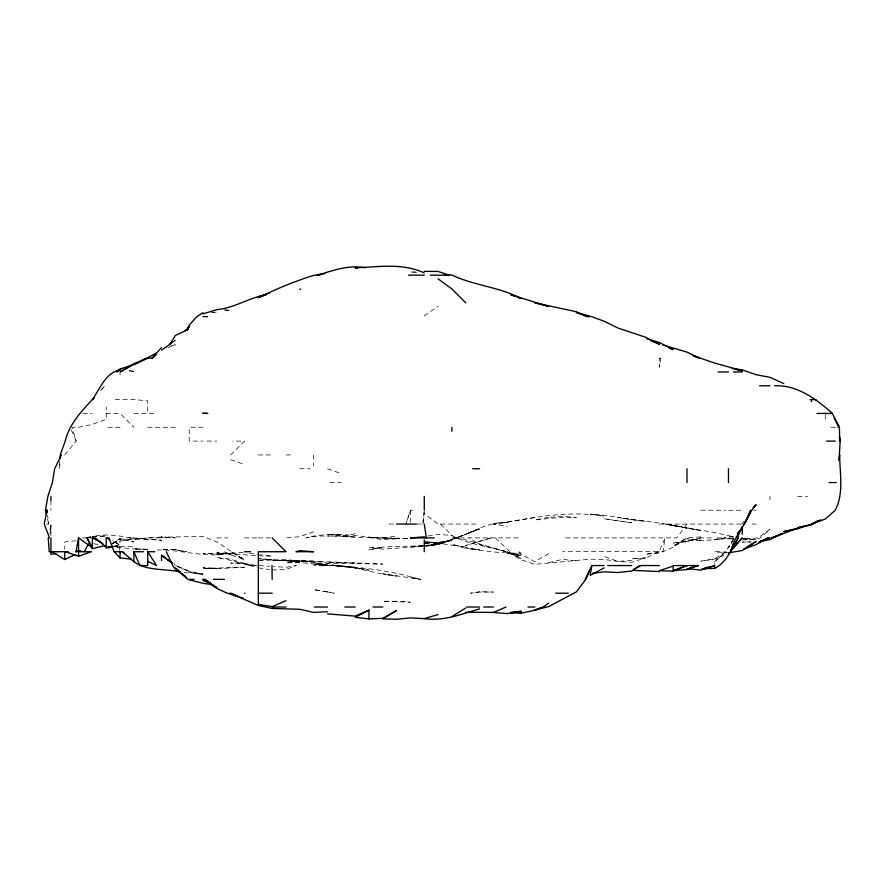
<?xml version="1.0" encoding="UTF-8"?>
<svg xmlns="http://www.w3.org/2000/svg" width="885" height="885" viewBox="0 0 885 885"><rect width="100%" height="100%" fill="white"/><g stroke="black" fill="none" stroke-linecap="round" stroke-linejoin="round"><path stroke-width="0.66" stroke-dasharray="4.42 3.32" d="M59.815 461.207L59.317 468.751L60.457 461.207M119.674 550.415L120.05 538.589L133.878 542.04L120.05 538.899L113.136 542.085M416.669 524.064L422.908 524.064L424.136 511.486M49.925 534.075L50.213 531.531M422.908 524.064L424.269 511.353M741.962 524.064L743.61 521.221M733.422 539.009L728.477 548.014L734.373 537.892M733.632 539.031L725.324 551.72L714.649 561.732L714.649 564.276M686.992 524.064L676.826 537.892L565.836 537.892M64.738 454.923L76.165 441.095L72.017 427.267L78.566 427.267L92.394 424.413L106.222 419.236L106.222 406.801M100.492 390.716L104.994 385.783L100.492 390.694M230.675 454.923L244.503 441.095L232.799 441.095M714.649 561.732L725.999 551.72L714.649 558.822L700.82 561.145L714.649 559.088L727.216 554.121M173.261 341.831L175.363 340.194L173.383 341.566M424.269 315.901L438.086 306.188M112.605 543.755L120.05 538.589M112.605 543.899L120.05 538.899C138.668 540.337 156.944 535.237 175.363 537.881L161.535 537.206L203.019 536.41L216.847 541.919L244.503 560.183L230.675 551.72L244.503 559.309L230.675 555.006L224.58 551.72L230.675 554.486L216.847 552.638L230.675 553.39C205.762 558.302 181.392 549.519 156.512 549.961M548.711 553.667L534.883 561.665L521.055 554.342L519.119 551.72M711.452 537.892L700.82 537.892L686.992 541.742L673.164 543.091L686.992 540.735L673.164 545.901L686.992 537.892L673.164 547.218L662.942 551.72L659.336 551.72L645.508 558.136L631.68 558.844L645.508 557.871L631.68 562.252L617.852 561.433L604.024 559.409L590.195 559.209L534.883 564.309L521.055 559.718L507.227 551.72L479.57 544.507L469.603 537.892M167.818 347.661L175.363 344.807L171.59 345.559M112.517 542.981C128.004 537.903 145.361 539.053 161.535 540.248L129.376 537.892L147.707 538.511M313.644 531.763L299.816 536.708L285.988 537.892M87.715 537.892L91.232 536.885L88.887 537.56M423.008 545.735L410.441 546.864C434.823 546.687 457.6 538.224 479.57 528.511L465.742 534.12C479.006 528.511 492.392 521.696 507.227 522.46L493.399 524.064L507.227 526.332M548.711 562.594L562.539 559.386L576.367 560.913M113.767 546.565L120.05 545.215L112.273 540.082M700.82 537.892L686.992 540.857L700.82 540.127L686.992 538.777L700.82 540.436L714.649 539.85L725.722 537.892L714.649 537.892M659.336 551.72L645.508 554.298L659.336 553.003L662.942 551.72L665.011 537.892L659.336 551.289L562.539 551.72M355.128 533.655C339.198 538.545 322.328 533.655 306.354 537.892L313.644 536.067L327.472 534.319L341.3 535.171L327.472 534.54C350.604 533.522 373.47 538.843 396.613 538.843C378.216 536.73 359.62 538.854 341.3 536.122L355.128 536.432L327.472 535.956M507.227 522.272C538.976 516.265 571.81 510.767 604.024 516.132L590.195 514.185C608.902 514.439 626.912 520.137 645.508 521.298L617.852 517.504C645.696 520.944 673.374 524.628 700.82 530.757L664.701 524.064L714.649 532.516L733.543 536.841M412.598 510.236L410.441 510.612L405.894 524.064L410.441 510.236L410.441 522.714M534.883 517.592L493.399 524.064M428.03 536.022L438.086 534.44L451.914 535.37C473.254 547.66 499.66 545.857 521.055 558.512L507.227 551.72M86.088 537.505L91.133 536.752M113.767 546.122L120.05 545.215L111.986 540.945M424.269 546.388C443.894 545.182 461.339 535.425 479.57 529.075L438.086 544.43L425.519 545.746M424.269 545.602L438.086 543.655M725.722 537.892L714.649 539.396L733.942 538.534L728.477 538.921L733.499 538.545L728.477 537.892L733.499 538.268M211.825 312.693L216.847 312.029L211.825 312.261M382.785 537.892L396.613 536.067M92.394 536.553L106.222 536.011L92.394 536.564C106.222 533.301 120.227 535.845 133.878 538.578M76.055 540.724L64.738 542.007L64.738 549.286M700.82 536.885L685.466 537.892M424.269 545.879L438.086 544.773L451.914 539.773L438.086 544.109L451.914 539.927L438.086 543.689L451.914 540.348L438.086 542.992L425.519 543.324M631.68 560.504L617.852 561.433L604.024 556.355M424.269 543.357L451.914 540.702L438.086 542.992L424.269 542.262M733.499 538.423L728.477 538.722L733.499 538.799M243.242 552.417L216.847 553.91L203.019 553.446L216.847 554.054L230.675 553.39L216.847 554.275C235.355 552.616 253.674 556.599 272.16 556.057L259.593 554.762M415.463 271.806L410.441 272.082L416.724 272.48M742.305 540.027L756.133 539.408L760.237 537.892L769.961 529.296L758.102 537.892L742.305 538.987M423.008 545.658L382.785 547.019L368.956 549.917L382.785 547.417L368.956 547.516L382.785 549.12L423.008 546.432M258.332 560.183L285.988 559.597L299.816 561.024L272.16 560.448C309.075 560.614 345.947 562.628 382.785 564.099L313.644 563.048L299.816 560.78L285.988 560.725L313.644 564.132L327.472 564.862L313.644 562.506C331.82 566.975 350.726 566.135 368.956 570.194L341.3 565.592L320.226 565.548M751.1 541.764L742.305 542.118L750.602 542.14M272.16 569.995L285.988 569.464L296.409 565.548L285.988 567.274L273.421 566.566M259.593 560.15L272.16 559.829L258.332 558.225C283.731 563.236 310.181 556.51 335.116 565.548C356.091 566.411 375.815 574.21 396.613 576.102L382.785 573.801L420.884 579.365L410.441 577.44L419.601 579.365C385.207 568.646 349.398 566.101 313.644 564.497L327.472 565.57L313.644 565.548M120.05 546.62L133.878 546.31M115.161 399.611L133.878 399.611L147.707 400.772L147.707 413.439M82.88 413.439L92.007 413.439M106.222 413.439L120.05 413.439L133.878 427.267M133.878 413.439L156.214 413.439M120.05 427.267L106.996 427.267L106.222 426.592M147.707 427.267L175.363 427.267M203.019 427.267L190.408 427.267L189.191 428.163L189.191 441.095L203.019 441.095M830.86 427.267L837.431 427.267M207.123 441.095L216.847 441.095M258.332 454.923L272.16 454.923M285.988 454.923L290.778 454.923M299.816 468.751L310.303 468.751M329.983 482.579L341.3 482.579M797.617 496.408L807.618 496.408M700.82 510.236L725.368 510.236M728.477 510.236L742.305 510.236M753.766 510.236L756.133 510.236M46.451 524.064L48.664 524.064L47.591 515.258M389.046 524.064L396.613 524.064M476.053 524.064L438.086 524.064L424.269 513.588M659.336 524.064L742.305 524.064M752.173 524.064L756.133 524.064M82.493 537.892L88.423 537.892M89.042 537.892L91.653 537.892M147.707 537.892L159.499 537.892M216.847 537.892L227.755 537.892M244.503 537.892L256.617 537.892M258.332 537.892L271.197 537.892M518.3 537.892L455.753 537.892L451.914 537.007L465.742 539.817L521.055 556.278L507.227 552.55L521.055 555.205L507.227 553.556L521.055 553.125C502.547 553.446 483.907 551.311 465.742 547.749L479.57 549.884L465.742 548.434L451.914 544.441L465.742 547.03L425.519 541.476M341.3 562.904L327.472 562.174L355.128 563.015M727.216 552.229L714.649 551.72L727.216 552.76M743.555 539.042L756.133 539.618L742.305 538.423M341.3 566.566L355.128 567.241L332.849 565.548L355.128 567.716M224.392 310.049L230.675 310.403L224.392 309.805M257.07 565.415L244.503 564.663L255.09 565.548L244.503 563.125L230.675 563.07L244.503 563.557L230.675 559.198L216.847 557.561L230.675 560.327L257.192 567.506M425.519 542.35L438.086 543.235L424.269 541.288M259.139 565.548L269.56 566.312M147.707 549.961L133.878 548.811L147.707 549.275L133.878 548.977L115.028 547.019M115.028 546.576L120.05 547.118L113.767 546.322M184.168 572.584L203.019 573.856L189.191 571.909L203.019 574.863L189.191 571.124L175.363 565.548L173.858 563.236M93.655 543.766L99.939 544.695M258.332 567.838L269.648 569.608M249.537 553.169L258.332 554.63M733.588 536.952L728.477 536.011L733.543 537.084M230.675 459.68L244.503 464.47M327.472 468.751L341.3 473.652M175.363 565.548L189.191 571.478L175.54 565.548M509.948 551.72L495.357 537.892M440.575 524.064L451.914 535.37M71.353 429.778L76.165 441.095M47.502 519.03L48.664 524.064M825.274 414.7L825.274 422.311M769.961 496.408L769.961 499.649M313.644 454.923L313.644 466.074M120.05 372.917L120.05 374.842M50.921 500.556L50.921 510.236M50.921 531.088L50.921 536.531M451.936 427.267L451.914 433.241L451.914 427.267M660.752 358.126L659.336 367.142L659.336 358.126L660.752 358.126M161.535 536.465L160.384 537.892L161.535 537.892L161.535 536.465M491.252 537.892L465.742 545.481L491.252 537.892M548.711 517.294L534.883 519.926L562.539 517.216L576.367 517.393L562.539 516.453L548.711 517.294M299.816 560.747L285.988 563.037L299.816 561.997L285.988 560.703L313.644 561.886L299.816 560.78M479.57 591.711L470.543 593.193L479.57 592.065L493.399 592.065L479.57 591.711M244.503 567.174L216.847 568.712L203.019 567.75L216.847 568.281L203.019 568.48L244.503 567.174M396.613 538.622L382.785 539.596L368.956 537.516L409.058 538.511L396.613 538.567M396.613 601.258L382.785 601.225L410.441 602.176L396.613 601.258M175.363 549.629L161.535 549.496L175.363 549.696L186.602 551.72L175.363 549.629M133.878 371.335L127.595 370.649L133.878 371.335M631.68 522.803L604.024 518.787L631.68 522.803M327.472 591.921L313.644 589.587L334.187 593.193L327.472 591.921M686.992 528.102L666.339 524.064L686.992 528.102"/><path stroke-width="1.33" d="M59.992 458.695L60.246 454.923L65.202 441.095C69.417 423.506 82.305 410.374 94.197 397.564M50.345 530.259L50.921 525.17M604.024 565.548L591.833 565.548L590.195 575.35L604.024 567.904M46.341 514.008L45.478 510.236L47.89 496.408L52.381 482.579L54.671 468.751L61.408 454.923M49.505 537.892L48.21 537.892L49.206 551.72L65.49 551.72L78.566 556.256L91.443 551.72L76.01 551.72L78.566 537.892L92.394 547.87L87.007 537.892L92.394 548.611L104.972 545.58M45.478 510.236L46.971 510.236L44.25 524.064L49.018 536.631M739.771 530.347L737.139 537.892L742.305 526.818M591.833 565.548L585.804 579.365L576.367 591.899L548.711 606.579L534.883 609.986L543.379 607.022L548.711 603.05M585.206 579.365L590.195 569.044M84.274 551.72L88.577 543.644M731.475 549.408L738.278 537.892L730.612 551.72L728.477 553.634M737.349 533.456L738.997 531.243M161.535 350.04L170.108 344.298L175.363 335.448L185.905 330.47L189.191 326.676L186.602 330.47L189.191 325.204L196.868 316.642L203.019 312.659M730.988 550.724L742.305 537.892L730.534 550.724M132.728 365.051L120.05 371.954L133.878 363.669L147.707 358.126L152.032 358.126L161.535 347.562M94.197 397.63L92.394 399.611C100.127 388.615 105.37 373.016 120.05 369.731L120.05 369.122L132.628 364.852M753.135 507.481L756.133 504.738L751.796 510.236L744.163 524.064L750.668 510.236C746.099 525.203 733.831 536.155 730.678 551.72C726.607 558.214 721.795 565.072 714.649 568.369L702.07 568.734M120.05 369.122L116.665 371.954L120.05 369.819M152.032 358.126L156.258 354.841M169.411 344.298L172.387 342.241M659.336 565.548L640.397 565.548L631.68 571.068L617.852 572.506L604.024 571.865L592.707 573.27M451.914 616.568L465.742 607.995M820.672 519.827L811.434 524.894L797.617 527.748L806.412 525.402M746.907 546.919L756.133 541.454L742.305 550.503L728.477 552.871M633.859 569.121L640.397 565.548M185.905 330.47L188.096 329.286M146.147 358.126L133.878 364.72L147.707 358.126M782.594 533.511L769.961 539.607L759.905 541.465M368.956 618.914L368.956 610.163L355.128 617.31L368.956 618.914L382.785 618.316L396.613 610.473L382.785 618.903L396.613 619.246L410.441 617.896L424.269 618.637L438.086 614.544M818.359 520.535L811.434 524.064L825.274 519.041L835.285 510.236C844.058 493.233 839.754 473.243 839.644 454.923L839.091 460.454L840.142 441.095L839.445 436.416M76.01 551.72L78.566 550.426L80.845 550.935M52.082 551.72L64.738 559.541L75.114 554.618M156.512 353.026L147.707 357.584M759.695 541.686L768.014 537.892L756.133 544.552L743.555 549.198M185.142 330.47L188.184 329.143M299.816 289.351L300.646 288.986M465.742 612.232L493.399 612.42L505.977 607.022M285.988 600.694L272.16 606.623L258.332 604.378L258.332 551.72L285.988 551.72L272.16 537.892M368.956 610.163L355.128 616.104L327.472 613.88M673.164 571.19L673.164 566.068L659.336 570.736L673.164 571.19L686.992 565.548L698.32 565.548L686.992 569.619L673.164 570.582M782.561 533.378L771.543 537.892L797.617 528.29L783.789 531.608L797.617 528.765L810.184 524.484M758.644 542.328L769.961 537.892L766.189 538.888M543.379 607.022L534.883 610.174L521.055 613.261L510.999 612.807M674.425 570.117L686.992 565.548M269.648 292.968L258.332 297.017L265.876 294.749M203.019 313.876L216.847 309.639C234.127 308.091 248.84 297.858 265.876 294.716L258.332 297.67C276.231 288.997 294.65 281.308 313.644 275.379L324.883 273.719M714.649 568.369L714.649 565.747L700.82 570.117L686.992 568.601M479.57 608.847C461.616 614.101 443.319 621.513 424.269 618.582M689.503 567.927L698.32 565.548M704.593 567.949L714.649 565.747M112.517 546.83L106.222 548.18L106.222 537.892L108.944 537.892L114.11 551.72L120.05 557.882L131.367 559.165M322.417 274.261L317.372 275.158C332.915 270.611 348.712 264.538 365.184 267.757M521.055 613.261L521.055 611.325L507.227 613.559L493.399 612.475M55.943 553.579L50.921 554.309L50.921 537.892M112.517 546.299L106.222 547.207L95.281 537.892L92.394 537.892L92.394 548.611M510.999 612.276L521.055 611.325M327.472 611.767L313.644 612.409L299.816 609.278L272.16 608.438L258.332 605.462L229.868 593.193M408.582 275.158L424.269 275.158M430.364 275.158L449.403 275.158L438.086 271.474L424.269 271.341M203.019 316.642L207.588 316.642M590.195 316.188L576.367 312.493L587.386 316.642L590.195 316.642M718.144 371.954L728.477 371.954M733.399 371.954L742.305 371.954M759.629 385.783L769.961 385.783M774.607 385.783C796.998 384.709 816.457 399.113 832.42 413.439L839.091 427.267L837.995 427.267M810.096 399.611L816.003 399.611M816.943 413.439L832.42 413.439M826.579 441.095L835.241 441.095M472.667 468.751L479.57 468.751M829.123 482.579L836.303 482.579M396.613 524.064L416.227 524.064M434.258 537.892L410.441 537.892L424.269 536.874L426.382 537.892L424.269 524.064M114.11 551.72L122.296 551.72L124.398 553.125M180.396 572.064C165.041 568.292 147.175 571.411 133.878 561.665L133.878 551.72L143.613 551.72M133.878 551.72L139.808 565.548L147.707 565.548L147.707 551.72L154.82 551.72M244.503 551.72L250.61 551.72M607.763 565.548L631.68 565.548M673.762 565.548L686.185 565.548M189.191 579.365L194.025 579.365M213.628 585.439L216.847 587.717L203.019 579.365L205.032 579.365L211.482 583.923M213.407 579.365L224.447 579.365M244.503 593.193L245.112 593.193M258.332 593.193L272.16 593.193M555.669 593.193L568.303 593.193M272.16 607.022L285.988 607.022M314.429 607.022L327.472 607.022M344.774 607.022L355.128 607.022M372.961 607.022L382.785 607.022M466.705 607.022L479.57 607.022M483.741 607.022L493.399 607.022M527.947 607.022L534.883 607.022M357.64 267.889L355.128 267.845C378.349 266.971 402.343 262.69 424.269 272.967M632.941 570.338L659.336 571.577M444.381 274.649L452.191 275.158C474.238 285.7 499.494 286.906 521.055 298.522L517.283 297.15M68.51 552.063L64.738 551.72L64.738 559.541M213.075 584.719L203.019 583.303L189.191 579.808M732.249 368.459L742.305 369.93L756.133 374.698L769.961 377.32L783.789 383.603M734.76 369.211L742.305 370.771L714.649 363.049L693.077 355.726M662.865 345.017L686.992 352.108L699.803 358.126L693.397 355.925M646.769 338.811L659.336 342.462L673.164 349.663L668.485 347.716M243.242 598.105C229.436 594.355 215.365 589.819 205.032 579.365M510.999 294.849L548.711 306.442L534.883 302.814L576.367 311.763L587.386 316.642M209.302 582.551L203.019 580.294L210.564 583.315M591.534 316.642L604.024 321.155L617.852 328.003L645.508 337.207L659.336 344.298L650.541 340.57M510.999 294.882L514.771 296.243M230.675 593.193L236.959 595.605M203.019 579.365L207.632 581.522M147.707 561.278L156.59 565.548L147.707 551.72M106.222 537.892L109.685 539.717M92.394 537.892L102.771 543.434M186.005 577.042L175.363 569.298L172.763 565.548L166.314 551.72M438.086 278.841L451.914 288.986L465.742 302.814M161.535 560.659L161.535 555.216L172.177 563.103M161.535 555.216L172.177 563.159M179.622 571.555L175.363 568.082L187.886 579.365M182.808 574.166L184.943 575.892M122.296 551.72L133.878 561.665M834.157 418.107L839.091 426.282M835.86 421.503L839.091 427.267M46.971 510.236L47.281 512.747M839.422 437.588L839.743 441.095L839.378 427.267M271.994 565.548L272.16 579.365M811.434 399.611L811.434 401.646M742.305 526.608L742.305 534.241M728.477 468.751L728.477 482.579M686.992 468.751L686.992 482.579M424.269 496.408L424.269 510.236M424.269 539.938L424.269 551.72M120.05 551.72L120.05 557.882M78.566 537.892L78.566 550.426M78.566 551.72L78.566 556.256M50.921 496.408L50.921 500.501M299.816 550.724L295.988 551.72L313.644 551.72L299.816 550.724M207.61 413.439L203.019 413.251L207.61 413.439"/></g></svg>
